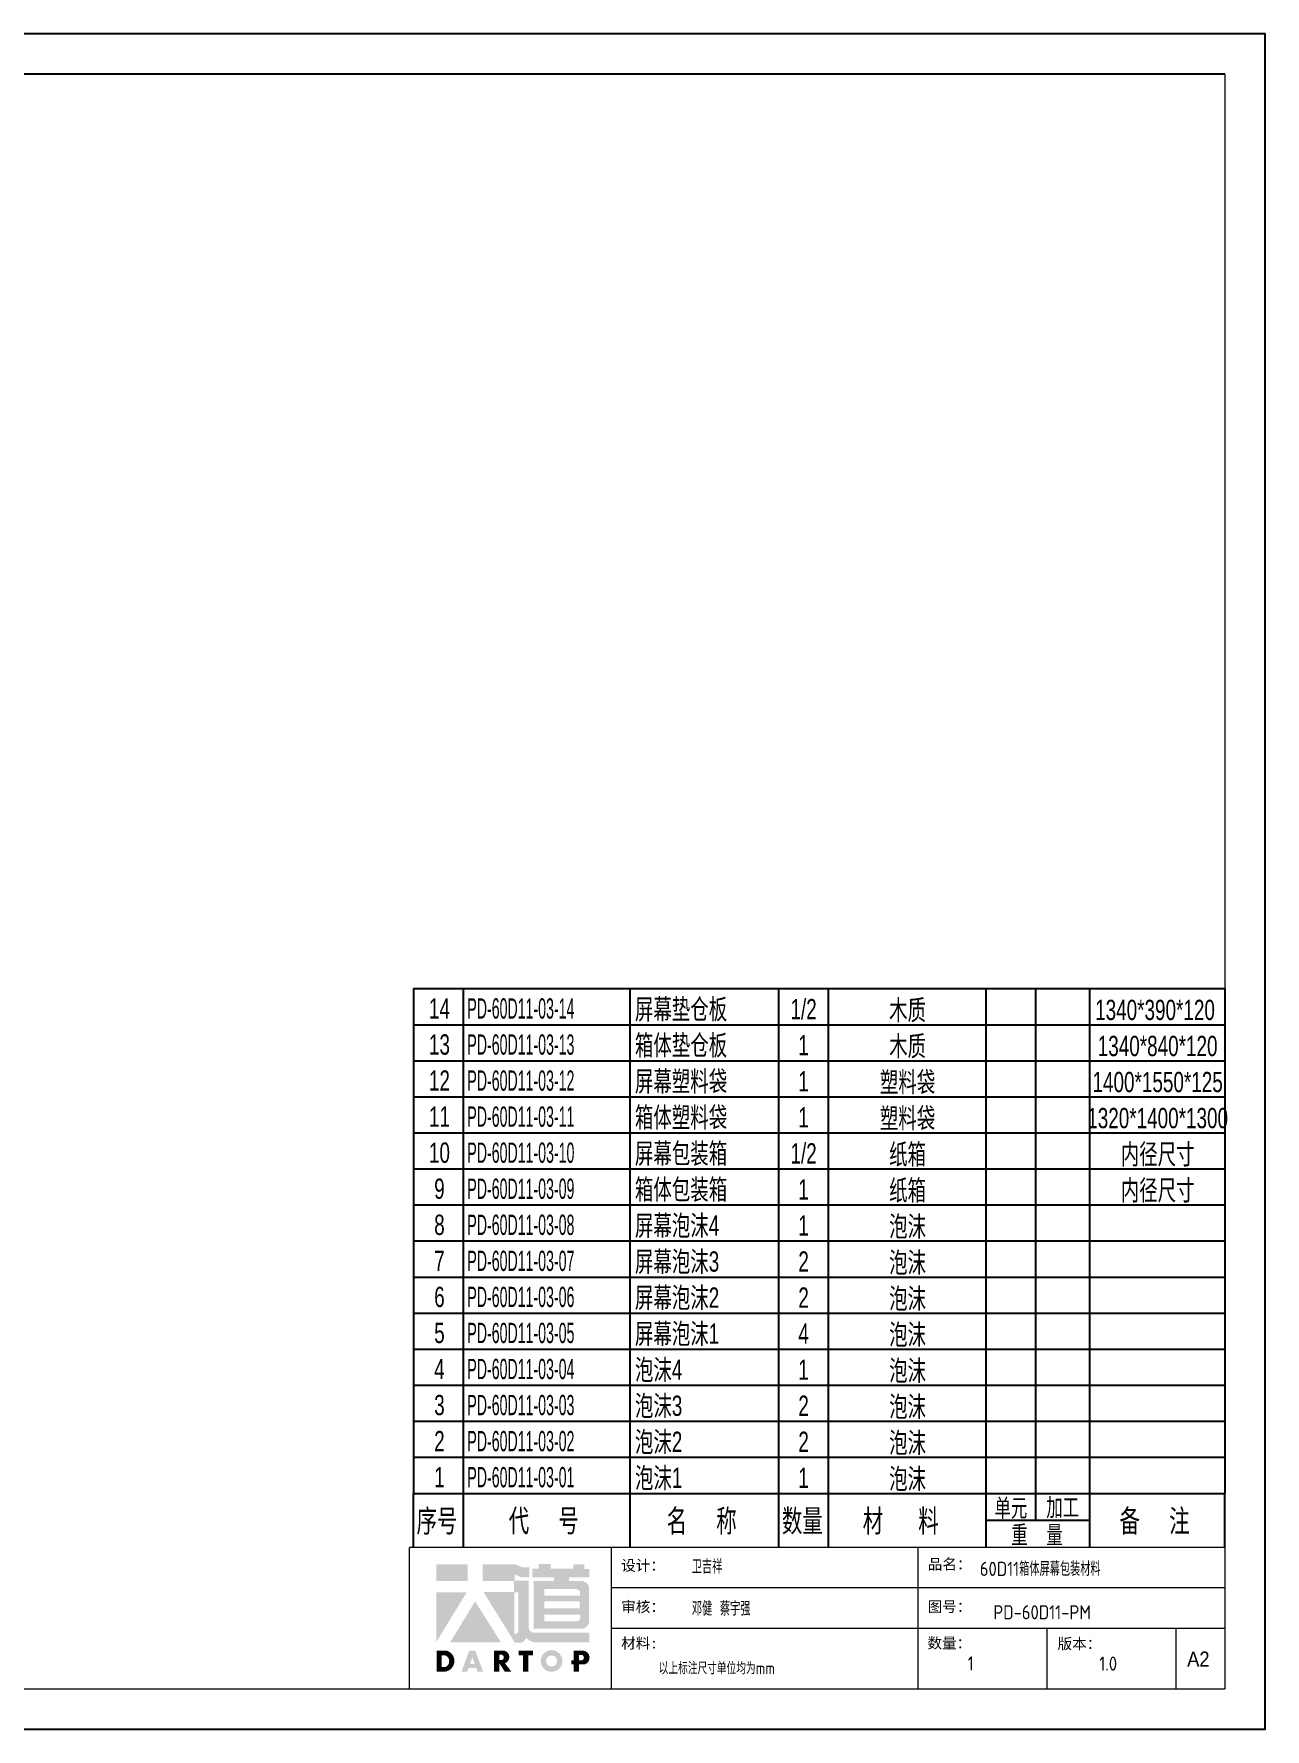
# Model space of a CAD drawing. Header units: millimetres. Extents: x -30327 to 34858, y 4015 to 75103.
# Drawn here: x -856 to 2423, y 16051 to 20567 of the extents above; entities that cross this region are included whole.
import ezdxf
from ezdxf.enums import TextEntityAlignment as Align

# ---------------------------------------------------------------- set-up
doc = ezdxf.new("R2010")
doc.units = ezdxf.units.MM
for name, color, linetype in [('1轮廓实线层', 7, 'Continuous'), ('2细线层', 4, 'Continuous'), ('6文字层', 3, 'Continuous'), ('print', 30, 'Continuous'), ('图框层', 7, 'Continuous')]:
    doc.layers.add(name, color=color, linetype=linetype)
doc.layers.add('A-TITLEBLOCK', color=7, linetype='Continuous', lineweight=18)
doc.styles.add('GB', font='GBENOR.SHX', dxfattribs={"bigfont": 'gbcbig.shx'})
doc.styles.add('PC_TEXTSTYLE', font='arial.ttf', dxfattribs={"width": 0.8})
doc.styles.add('SLDTEXTSTYLE0', font='simfang.ttf', dxfattribs={"bigfont": 'bigfont'})
doc.styles.add('SLDTEXTSTYLE1', font='Gothic.ttf', dxfattribs={"width": 0.913})

# ---------------------------------------------------------------- blocks, each defined once
blk = doc.blocks.new('PC_MXB_BLOCK')
at = {"layer": '1轮廓实线层'}
for p, q in [((-180, 8), (-180, 0)), ((0, 8), (0, 0))]:
    blk.add_line(p, q, dxfattribs=at)
at = {"layer": '2细线层'}
for p, q in [((-180, 8), (0, 8)), ((-169, 8), (-169, 0)), ((-132, 8), (-132, 0)), ((-99, 8), (-99, 0)), ((-88, 8), (-88, 0)), ((-53, 8), (-53, 0)), ((-42, 8), (-42, 0)), ((-30, 8), (-30, 0)), ((-180, 0), (0, 0))]:
    blk.add_line(p, q, dxfattribs=at)
at = {"layer": '6文字层', "style": 'PC_TEXTSTYLE'}
for tag, width, p, p2 in [('序号', 0.769182, (-178.38, 1.35), (-170.09, 1.35)), ('代号', 3.14773, (-168.05, 1.35), (-134.11, 1.35)), ('名称', 2.802424, (-130.87, 1.2), (-100.28, 1.2)), ('数量', 0.817449, (-97.88, 1.2), (-89, 1.2)), ('材料', 2.943328, (-86.43, 1.01), (-54.3, 1.01)), ('单重', 0.854038, (-52.21, 0.89), (-43, 0.89)), ('总重', 0.958888, (-41.2, 1.27), (-30.86, 1.27)), ('备注', 2.494074, (-28.61, 1.02), (-1.16, 1.02))]:
    blk.add_attdef(tag, text='', height=4.5, dxfattribs=dict(at, width=width)).set_placement(p, p2, align=Align.FIT)
blk = doc.blocks.new('PC_MXBTITLERECORD')
at = {"layer": '1轮廓实线层'}
for p, q in [((-180, 0), (-180, 12)), ((0, 0), (0, 12))]:
    blk.add_line(p, q, dxfattribs=at)
at = {"layer": '2细线层'}
for p, q in [((-169, 12), (-169, 0)), ((-132, 12), (-132, 0)), ((-99, 12), (-99, 0)), ((-88, 12), (-88, 0)), ((-53, 12), (-53, 0)), ((-42, 12), (-42, 6)), ((-30, 12), (-30, 0)), ((-30, 6), (-53, 6))]:
    blk.add_line(p, q, dxfattribs=at)
at = {"style": 'PC_TEXTSTYLE', "flags": 1}
blk.add_attdef('Fo oFShowMe', (-53, 6), '', height=0.00000005, dxfattribs=at)
at = {"layer": '6文字层', "style": 'PC_TEXTSTYLE', "width": 0.667}
for s, height, p in [('单元', 4, (-47.45, 8.84)), ('加工', 4, (-35.96, 8.94)), ('序号', 5, (-174.77, 6)), ('代     号', 5, (-151.09, 6)), ('名     称', 5, (-116.06, 6)), ('数量', 5, (-93.71, 6)), ('材      料', 5, (-71.89, 6)), ('备     注', 5, (-15.57, 6)), ('重    量', 4, (-41.65, 2.94))]:
    blk.add_text(s, height=height, dxfattribs=at).set_placement(p, align=Align.MIDDLE)
blk = doc.blocks.new('Dartop Logo')
at = {"true_color": 0xc40018}
h = blk.add_hatch(color=12, dxfattribs=at)
h.set_gradient(color1=(196, 0, 24), color2=(196, 0, 24), tint=1)
h.paths.add_polyline_path([(30.39, -3.87), (33.08, -5.04), (35.99, -5.04), (35.99, -1.19), (33.59, -1.19), (30.46, 0.05), (17.94, 0.05), (17.94, -6.46), (30.12, -6.46), (30.12, -6.59), (30.12, -10.75), (18.31, -10.75), (30.46, -30.31), (32.87, -30.31, 0.279375), (34.63, -28.6), (34.63, -28.51), (34.84, -28.51, 0.143145), (38.15, -30.2), (59.27, -30.2), (59.27, -26.49), (38.06, -26.49, -0.414214), (35.75, -24.18), (35.75, -6.26), (30.39, -6.26)])
h.paths.add_polyline_path([(30.25, -10.84), (31.8, -10.84), (31.8, -26.02, -0.088936), (30.9, -26.94), (30.24, -26.94)], flags=16)
h = blk.add_hatch(color=12, dxfattribs=at)
h.set_gradient(color1=(196, 0, 24), color2=(196, 0, 24), tint=1)
h.paths.add_polyline_path([(59.24, -1.73), (57.36, -1.73), (57.36, 0.06), (53.06, 0.06), (53.06, -1.64), (44.29, -1.64), (44.29, 0.15), (39.7, 0.15), (39.7, -1.67), (37.16, -1.67), (37.16, -4.97), (45.54, -4.97), (45.54, -6.42), (37.73, -6.42), (37.73, -24.88), (56.26, -24.88, 0.414214), (59.15, -21.99), (59.15, -9.35, 0.414214), (56.26, -6.46), (51.36, -6.46), (51.36, -5.03), (59.24, -5.03)])
h.paths.add_polyline_path([(54.21, -9.59, -0.414214), (55.66, -11.04), (55.66, -12.1), (41.79, -12.1), (41.79, -9.59)], flags=16)
h.paths.add_polyline_path([(55.57, -14.33), (55.57, -17.01), (41.88, -17.01), (41.88, -14.33)], flags=16)
h.paths.add_polyline_path([(55.75, -19.43), (55.75, -20.57, -0.414214), (54.3, -22.02), (41.88, -22.02), (41.88, -19.43)], flags=16)
h = blk.add_hatch(color=12, dxfattribs=at)
h.set_gradient(color1=(196, 0, 24), color2=(196, 0, 24), tint=1)
h.paths.add_polyline_path([(12.18, 0), (0, 0), (0, -6.37), (12.18, -6.37)])
h = blk.add_hatch(color=12, dxfattribs=at)
h.set_gradient(color1=(196, 0, 24), color2=(196, 0, 24), tint=1)
h.paths.add_polyline_path([(11.79, -10.83), (0.03, -10.83), (0.03, -30.03)])
h = blk.add_hatch(color=12, dxfattribs=at)
h.set_gradient(color1=(196, 0, 24), color2=(196, 0, 24), tint=1)
h.paths.add_polyline_path([(15.05, -14.31), (5.44, -30.15), (25.01, -30.15)])
at = {"true_color": 0x646464}
h = blk.add_hatch(color=251, dxfattribs=at)
h.set_gradient(color1=(100, 100, 100), color2=(100, 100, 100), tint=1)
h.paths.add_polyline_path([(4.15, -33.43), (0.11, -33.43), (0.11, -41.5), (3.51, -41.5, 0.793016)])
h.paths.add_polyline_path([(3.57, -39.73), (2.16, -39.73), (2.16, -35.19), (3.42, -35.19, -0.671361)], flags=16)
h = blk.add_hatch(color=251, dxfattribs=at)
h.set_gradient(color1=(100, 100, 100), color2=(100, 100, 100), tint=1)
h.paths.add_polyline_path([(15.08, -33.36), (12.78, -33.36), (9.82, -41.51), (12, -41.51), (12.51, -40.06), (15.46, -40.06), (15.99, -41.52), (18.19, -41.52)])
h.paths.add_polyline_path([(14.9, -38.51), (13.07, -38.51), (13.97, -35.95)], flags=16)
h = blk.add_hatch(color=251, dxfattribs=at)
h.set_gradient(color1=(100, 100, 100), color2=(100, 100, 100), tint=1)
h.paths.add_polyline_path([(26.27, -33.36), (22.3, -33.36), (22.3, -41.51), (24.4, -41.51), (24.4, -38.28), (26.55, -41.54), (29.09, -41.54), (26.61, -38.3, 0.744055)])
h.paths.add_polyline_path([(24.38, -37.08), (24.38, -34.94), (25.32, -34.94, -0.796809), (25.3, -37.08)], flags=16)
h = blk.add_hatch(color=251, dxfattribs=at)
h.set_gradient(color1=(100, 100, 100), color2=(100, 100, 100), tint=1)
h.paths.add_polyline_path([(37.44, -33.4), (31.88, -33.4), (31.88, -35.16), (33.61, -35.16), (33.61, -41.52), (35.69, -41.52), (35.69, -35.16), (37.44, -35.16)])
h = blk.add_hatch(color=251, dxfattribs=at)
h.set_gradient(color1=(100, 100, 100), color2=(100, 100, 100), tint=1)
h.paths.add_polyline_path([(40.46, -37.41, 1), (48.83, -37.41, 1)])
h.paths.add_polyline_path([(46.8, -37.41, -1), (42.5, -37.41, -1)], flags=16)
h = blk.add_hatch(color=251, dxfattribs=at)
h.set_gradient(color1=(100, 100, 100), color2=(100, 100, 100), tint=1)
h.paths.add_polyline_path([(56.85, -33.38), (56.73, -33.38), (53.19, -33.38), (53.19, -37.19), (52.26, -37.19), (52.26, -38.73), (53.18, -38.73), (53.18, -41.5), (55.24, -41.5), (55.24, -38.72), (57.51, -38.72, 0.812304)])
h.paths.add_polyline_path([(55.21, -37.18), (55.21, -35.05), (56.39, -35.05, -0.778213), (56.27, -37.18)], flags=16)
blk = doc.blocks.new('DT-A2-TITLE')
for p, q in [((594, 420), (0, 420)), ((594, 0), (594, 420)), ((584, 410), (10, 410))]:
    blk.add_line(p, q)
at = {"layer": 'A-TITLEBLOCK', "color": 7}
for p, q in [((584, 410), (584, 10)), ((594, 0), (594, 297)), ((382, 10), (382, 45)), ((584, 45), (382, 45)), ((432, 45), (432, 10)), ((508, 45), (508, 10)), ((584, 35), (432, 35)), ((432, 25), (584.08, 25)), ((540, 10), (540, 25)), ((572, 10), (572, 25)), ((10, 10), (584, 10)), ((0, 0), (594, 0))]:
    blk.add_line(p, q, dxfattribs=at)
at = {"layer": 'A-TITLEBLOCK', "xscale": 0.6400000000000001, "yscale": 0.6400000000000001, "zscale": 0.6400000000000001}
blk.add_blockref('Dartop Logo', (388.65, 40.81), dxfattribs=at)
at = {"style": 'GB'}
for tag, p, height in [('#设计', (451.96, 38.52), 3.5), ('#品名', (523.32, 37.95), 3.5), ('#审核', (451.99, 28.1), 3.5), ('#图号', (526.67, 27.2), 3.5), ('#材料说明', (442.15, 13.59), 3), ('#数量', (520.33, 14.51), 3.5), ('#版本', (552.92, 14.47), 3.5)]:
    blk.add_attdef(tag, p, '', height=height, dxfattribs=at)
at = {"layer": 'A-TITLEBLOCK', "color": 7, "attachment_point": 1}
for s, insert, char_height, style in [('设计：', (434.47, 41.87), 2.646, 'SLDTEXTSTYLE0'), ('品名：', (510.43, 42.19), 2.646, 'SLDTEXTSTYLE0'), ('审核：', (434.47, 31.64), 2.646, 'SLDTEXTSTYLE0'), ('图号：', (510.4, 31.66), 2.646, 'SLDTEXTSTYLE0'), ('材料:', (434.47, 22.62), 2.646, 'SLDTEXTSTYLE0'), ('数量：', (510.35, 22.64), 2.646, 'SLDTEXTSTYLE0'), ('版本：', (542.59, 22.48), 2.646, 'SLDTEXTSTYLE0'), ('A2', (574.7, 19.21), 3.704, 'SLDTEXTSTYLE1')]:
    blk.add_mtext(s, dxfattribs=dict(at, insert=insert, char_height=char_height, style=style))

msp = doc.modelspace()

# ---------------------------------------------------------------- linework, layer by layer
at = {"layer": 'print'}
msp.add_lwpolyline([(-3963.3378, 16051.2135), (2423.3502, 16051.2135), (2423.3502, 20567.0535), (-3963.3378, 20567.0535)], close=True, dxfattribs=at)
msp.add_lwpolyline([(-3963.3378, 16051.2135), (2423.3502, 16051.2135), (2423.3502, 20567.0535), (-3963.3378, 20567.0535)], close=True, dxfattribs=at)

# ---------------------------------------------------------------- block references
at = {"xscale": 10.752, "yscale": 10.752, "zscale": 10.752}
msp.add_blockref('DT-A2-TITLE', (-3963.3378, 16051.2135), dxfattribs=at).add_auto_attribs({'#设计': '卫吉祥', '#审核': '邓健 蔡宇强', '#材料说明': ' 以上标注尺寸单位均为mm', '#品名': '60D11箱体屏幕包装材料', '#图号': 'PD-60D11-PM', '#数量': '1', '#版本': '1.0'})
at = {"layer": '图框层'}
ref = msp.add_blockref('PC_MXB_BLOCK', (2315.8302, 17927.7452), dxfattribs=dict(at, xscale=12.00596294478851, yscale=12.00596294478851, zscale=12.00596294478851))
ref.add_attrib('材料', '木质', dxfattribs={"layer": '6文字层', "height": 54.02683, "style": 'PC_TEXTSTYLE', "width": 0.667}).set_placement((1470.9868, 17939.8754), align=Align.CENTER)
ref.add_attrib('代号', 'PD-60D11-03-14', (298.2665, 17943.9399), dxfattribs={"layer": '6文字层', "height": 54.026833, "style": 'PC_TEXTSTYLE', "width": 0.5})
ref.add_attrib('序号', '14', dxfattribs={"layer": '6文字层', "height": 54.02683, "style": 'PC_TEXTSTYLE', "width": 0.667}).set_placement((223.9713, 17943.9399), align=Align.CENTER)
ref.add_attrib('名称', '屏幕垫仓板', (744.6495, 17942.0981), dxfattribs={"layer": '6文字层', "height": 54.02683, "style": 'PC_TEXTSTYLE', "width": 0.667})
ref.add_attrib('数量', '1/2', dxfattribs={"layer": '6文字层', "height": 54.02683, "style": 'PC_TEXTSTYLE', "width": 0.667}).set_placement((1193.9938, 17942.0981), align=Align.CENTER)
ref.add_attrib('备注', '1340*390*120 ', dxfattribs={"layer": '6文字层', "height": 54.026833, "style": 'PC_TEXTSTYLE', "width": 0.667}).set_placement((2137.1179, 17940.0472), align=Align.CENTER)
ref = msp.add_blockref('PC_MXB_BLOCK', (2315.8302, 17831.6975), dxfattribs=dict(at, xscale=12.00596294478851, yscale=12.00596294478851, zscale=12.00596294478851))
ref.add_attrib('材料', '木质', dxfattribs={"layer": '6文字层', "height": 54.02683, "style": 'PC_TEXTSTYLE', "width": 0.667}).set_placement((1470.9868, 17843.8277), align=Align.CENTER)
ref.add_attrib('代号', 'PD-60D11-03-13', (298.2665, 17847.8922), dxfattribs={"layer": '6文字层', "height": 54.026833, "style": 'PC_TEXTSTYLE', "width": 0.5})
ref.add_attrib('序号', '13', dxfattribs={"layer": '6文字层', "height": 54.02683, "style": 'PC_TEXTSTYLE', "width": 0.667}).set_placement((223.9713, 17847.8922), align=Align.CENTER)
ref.add_attrib('名称', '箱体垫仓板', (744.6495, 17846.0504), dxfattribs={"layer": '6文字层', "height": 54.02683, "style": 'PC_TEXTSTYLE', "width": 0.667})
ref.add_attrib('数量', '1', dxfattribs={"layer": '6文字层', "height": 54.0268, "style": 'PC_TEXTSTYLE', "width": 0.667}).set_placement((1193.9938, 17846.0504), align=Align.CENTER)
ref.add_attrib('备注', '1340*840*120', dxfattribs={"layer": '6文字层', "height": 54.026833, "style": 'PC_TEXTSTYLE', "width": 0.667}).set_placement((2137.1179, 17843.9995), align=Align.CENTER)
ref = msp.add_blockref('PC_MXB_BLOCK', (2315.8302, 17735.6498), dxfattribs=dict(at, xscale=12.00596294478851, yscale=12.00596294478851, zscale=12.00596294478851))
ref.add_attrib('材料', '塑料袋', dxfattribs={"layer": '6文字层', "height": 54.02683, "style": 'PC_TEXTSTYLE', "width": 0.667}).set_placement((1470.9868, 17747.7799), align=Align.CENTER)
ref.add_attrib('代号', 'PD-60D11-03-12', (298.2665, 17751.8445), dxfattribs={"layer": '6文字层', "height": 54.026833, "style": 'PC_TEXTSTYLE', "width": 0.5})
ref.add_attrib('序号', '12', dxfattribs={"layer": '6文字层', "height": 54.02683, "style": 'PC_TEXTSTYLE', "width": 0.667}).set_placement((223.9713, 17751.8445), align=Align.CENTER)
ref.add_attrib('名称', '屏幕塑料袋', (744.6495, 17750.0027), dxfattribs={"layer": '6文字层', "height": 54.02683, "style": 'PC_TEXTSTYLE', "width": 0.667})
ref.add_attrib('数量', '1', dxfattribs={"layer": '6文字层', "height": 54.0268, "style": 'PC_TEXTSTYLE', "width": 0.667}).set_placement((1193.9938, 17750.0027), align=Align.CENTER)
ref.add_attrib('备注', '1400*1550*125', dxfattribs={"layer": '6文字层', "height": 54.026833, "style": 'PC_TEXTSTYLE', "width": 0.667}).set_placement((2137.1179, 17747.9518), align=Align.CENTER)
ref = msp.add_blockref('PC_MXB_BLOCK', (2315.8302, 17639.6021), dxfattribs=dict(at, xscale=12.00596294478851, yscale=12.00596294478851, zscale=12.00596294478851))
ref.add_attrib('材料', '塑料袋', dxfattribs={"layer": '6文字层', "height": 54.02683, "style": 'PC_TEXTSTYLE', "width": 0.667}).set_placement((1470.9868, 17651.7322), align=Align.CENTER)
ref.add_attrib('代号', 'PD-60D11-03-11', (298.2665, 17655.7968), dxfattribs={"layer": '6文字层', "height": 54.026833, "style": 'PC_TEXTSTYLE', "width": 0.5})
ref.add_attrib('序号', '11', dxfattribs={"layer": '6文字层', "height": 54.02683, "style": 'PC_TEXTSTYLE', "width": 0.667}).set_placement((223.9713, 17655.7968), align=Align.CENTER)
ref.add_attrib('名称', '箱体塑料袋', (744.6495, 17653.955), dxfattribs={"layer": '6文字层', "height": 54.02683, "style": 'PC_TEXTSTYLE', "width": 0.667})
ref.add_attrib('数量', '1', dxfattribs={"layer": '6文字层', "height": 54.0268, "style": 'PC_TEXTSTYLE', "width": 0.667}).set_placement((1193.9938, 17653.955), align=Align.CENTER)
ref.add_attrib('备注', '1320*1400*1300', dxfattribs={"layer": '6文字层', "height": 54.026833, "style": 'PC_TEXTSTYLE', "width": 0.667}).set_placement((2137.1179, 17651.9041), align=Align.CENTER)
ref = msp.add_blockref('PC_MXB_BLOCK', (2315.8302, 17543.5544), dxfattribs=dict(at, xscale=12.00596294478851, yscale=12.00596294478851, zscale=12.00596294478851))
ref.add_attrib('材料', '纸箱', dxfattribs={"layer": '6文字层', "height": 54.02683, "style": 'PC_TEXTSTYLE', "width": 0.667}).set_placement((1470.9868, 17555.6845), align=Align.CENTER)
ref.add_attrib('代号', 'PD-60D11-03-10', (298.2665, 17559.7491), dxfattribs={"layer": '6文字层', "height": 54.026833, "style": 'PC_TEXTSTYLE', "width": 0.5})
ref.add_attrib('序号', '10', dxfattribs={"layer": '6文字层', "height": 54.02683, "style": 'PC_TEXTSTYLE', "width": 0.667}).set_placement((223.9713, 17559.7491), align=Align.CENTER)
ref.add_attrib('名称', '屏幕包装箱', (744.6495, 17557.9073), dxfattribs={"layer": '6文字层', "height": 54.02683, "style": 'PC_TEXTSTYLE', "width": 0.667})
ref.add_attrib('数量', '1/2', dxfattribs={"layer": '6文字层', "height": 54.02683, "style": 'PC_TEXTSTYLE', "width": 0.667}).set_placement((1193.9938, 17557.9073), align=Align.CENTER)
ref.add_attrib('备注', '内径尺寸', dxfattribs={"layer": '6文字层', "height": 54.02683, "style": 'PC_TEXTSTYLE', "width": 0.667}).set_placement((2137.1179, 17555.8564), align=Align.CENTER)
ref = msp.add_blockref('PC_MXB_BLOCK', (2315.8302, 17447.5067), dxfattribs=dict(at, xscale=12.00596294478851, yscale=12.00596294478851, zscale=12.00596294478851))
ref.add_attrib('材料', '纸箱', dxfattribs={"layer": '6文字层', "height": 54.02683, "style": 'PC_TEXTSTYLE', "width": 0.667}).set_placement((1470.9868, 17459.6368), align=Align.CENTER)
ref.add_attrib('代号', 'PD-60D11-03-09', (298.2665, 17463.7014), dxfattribs={"layer": '6文字层', "height": 54.026833, "style": 'PC_TEXTSTYLE', "width": 0.5})
ref.add_attrib('序号', '9', dxfattribs={"layer": '6文字层', "height": 54.0268, "style": 'PC_TEXTSTYLE', "width": 0.667}).set_placement((223.9713, 17463.7014), align=Align.CENTER)
ref.add_attrib('名称', '箱体包装箱', (744.6495, 17461.8596), dxfattribs={"layer": '6文字层', "height": 54.02683, "style": 'PC_TEXTSTYLE', "width": 0.667})
ref.add_attrib('数量', '1', dxfattribs={"layer": '6文字层', "height": 54.0268, "style": 'PC_TEXTSTYLE', "width": 0.667}).set_placement((1193.9938, 17461.8596), align=Align.CENTER)
ref.add_attrib('备注', '内径尺寸', dxfattribs={"layer": '6文字层', "height": 54.02683, "style": 'PC_TEXTSTYLE', "width": 0.667}).set_placement((2137.1179, 17459.8087), align=Align.CENTER)
ref = msp.add_blockref('PC_MXB_BLOCK', (2315.8302, 17351.459), dxfattribs=dict(at, xscale=12.00596294478851, yscale=12.00596294478851, zscale=12.00596294478851))
ref.add_attrib('材料', '泡沫', dxfattribs={"layer": '6文字层', "height": 54.02683, "style": 'PC_TEXTSTYLE', "width": 0.667}).set_placement((1470.9868, 17363.5891), align=Align.CENTER)
ref.add_attrib('代号', 'PD-60D11-03-08', (298.2665, 17367.6537), dxfattribs={"layer": '6文字层', "height": 54.026833, "style": 'PC_TEXTSTYLE', "width": 0.5})
ref.add_attrib('序号', '8', dxfattribs={"layer": '6文字层', "height": 54.0268, "style": 'PC_TEXTSTYLE', "width": 0.667}).set_placement((223.9713, 17367.6537), align=Align.CENTER)
ref.add_attrib('名称', '屏幕泡沫4', (744.6495, 17365.8118), dxfattribs={"layer": '6文字层', "height": 54.02683, "style": 'PC_TEXTSTYLE', "width": 0.667})
ref.add_attrib('数量', '1', dxfattribs={"layer": '6文字层', "height": 54.0268, "style": 'PC_TEXTSTYLE', "width": 0.667}).set_placement((1193.9938, 17365.8118), align=Align.CENTER)
ref = msp.add_blockref('PC_MXB_BLOCK', (2315.8302, 17255.4113), dxfattribs=dict(at, xscale=12.00596294478851, yscale=12.00596294478851, zscale=12.00596294478851))
ref.add_attrib('材料', '泡沫', dxfattribs={"layer": '6文字层', "height": 54.02683, "style": 'PC_TEXTSTYLE', "width": 0.667}).set_placement((1470.9868, 17267.5414), align=Align.CENTER)
ref.add_attrib('代号', 'PD-60D11-03-07', (298.2665, 17271.606), dxfattribs={"layer": '6文字层', "height": 54.026833, "style": 'PC_TEXTSTYLE', "width": 0.5})
ref.add_attrib('序号', '7', dxfattribs={"layer": '6文字层', "height": 54.0268, "style": 'PC_TEXTSTYLE', "width": 0.667}).set_placement((223.9713, 17271.606), align=Align.CENTER)
ref.add_attrib('名称', '屏幕泡沫3', (744.6495, 17269.7641), dxfattribs={"layer": '6文字层', "height": 54.02683, "style": 'PC_TEXTSTYLE', "width": 0.667})
ref.add_attrib('数量', '2', dxfattribs={"layer": '6文字层', "height": 54.0268, "style": 'PC_TEXTSTYLE', "width": 0.667}).set_placement((1193.9938, 17269.7641), align=Align.CENTER)
ref = msp.add_blockref('PC_MXB_BLOCK', (2315.8302, 17159.3636), dxfattribs=dict(at, xscale=12.00596294478851, yscale=12.00596294478851, zscale=12.00596294478851))
ref.add_attrib('材料', '泡沫', dxfattribs={"layer": '6文字层', "height": 54.02683, "style": 'PC_TEXTSTYLE', "width": 0.667}).set_placement((1470.9868, 17171.4937), align=Align.CENTER)
ref.add_attrib('代号', 'PD-60D11-03-06', (298.2665, 17175.5583), dxfattribs={"layer": '6文字层', "height": 54.026833, "style": 'PC_TEXTSTYLE', "width": 0.5})
ref.add_attrib('序号', '6', dxfattribs={"layer": '6文字层', "height": 54.0268, "style": 'PC_TEXTSTYLE', "width": 0.667}).set_placement((223.9713, 17175.5583), align=Align.CENTER)
ref.add_attrib('名称', '屏幕泡沫2', (744.6495, 17173.7164), dxfattribs={"layer": '6文字层', "height": 54.02683, "style": 'PC_TEXTSTYLE', "width": 0.667})
ref.add_attrib('数量', '2', dxfattribs={"layer": '6文字层', "height": 54.0268, "style": 'PC_TEXTSTYLE', "width": 0.667}).set_placement((1193.9938, 17173.7164), align=Align.CENTER)
ref = msp.add_blockref('PC_MXB_BLOCK', (2315.8302, 17063.3159), dxfattribs=dict(at, xscale=12.00596294478851, yscale=12.00596294478851, zscale=12.00596294478851))
ref.add_attrib('材料', '泡沫', dxfattribs={"layer": '6文字层', "height": 54.02683, "style": 'PC_TEXTSTYLE', "width": 0.667}).set_placement((1470.9868, 17075.446), align=Align.CENTER)
ref.add_attrib('代号', 'PD-60D11-03-05', (298.2665, 17079.5106), dxfattribs={"layer": '6文字层', "height": 54.026833, "style": 'PC_TEXTSTYLE', "width": 0.5})
ref.add_attrib('序号', '5', dxfattribs={"layer": '6文字层', "height": 54.0268, "style": 'PC_TEXTSTYLE', "width": 0.667}).set_placement((223.9713, 17079.5106), align=Align.CENTER)
ref.add_attrib('名称', '屏幕泡沫1', (744.6495, 17077.6687), dxfattribs={"layer": '6文字层', "height": 54.02683, "style": 'PC_TEXTSTYLE', "width": 0.667})
ref.add_attrib('数量', '4', dxfattribs={"layer": '6文字层', "height": 54.0268, "style": 'PC_TEXTSTYLE', "width": 0.667}).set_placement((1193.9938, 17077.6687), align=Align.CENTER)
ref = msp.add_blockref('PC_MXB_BLOCK', (2315.8302, 16967.2682), dxfattribs=dict(at, xscale=12.00596294478851, yscale=12.00596294478851, zscale=12.00596294478851))
ref.add_attrib('材料', '泡沫', dxfattribs={"layer": '6文字层', "height": 54.02683, "style": 'PC_TEXTSTYLE', "width": 0.667}).set_placement((1470.9868, 16979.3983), align=Align.CENTER)
ref.add_attrib('代号', 'PD-60D11-03-04', (298.2665, 16983.4629), dxfattribs={"layer": '6文字层', "height": 54.026833, "style": 'PC_TEXTSTYLE', "width": 0.5})
ref.add_attrib('序号', '4', dxfattribs={"layer": '6文字层', "height": 54.0268, "style": 'PC_TEXTSTYLE', "width": 0.667}).set_placement((223.9713, 16983.4629), align=Align.CENTER)
ref.add_attrib('名称', '泡沫4', (744.6495, 16981.621), dxfattribs={"layer": '6文字层', "height": 54.02683, "style": 'PC_TEXTSTYLE', "width": 0.667})
ref.add_attrib('数量', '1', dxfattribs={"layer": '6文字层', "height": 54.0268, "style": 'PC_TEXTSTYLE', "width": 0.667}).set_placement((1193.9938, 16981.621), align=Align.CENTER)
ref = msp.add_blockref('PC_MXB_BLOCK', (2315.8302, 16871.2205), dxfattribs=dict(at, xscale=12.00596294478851, yscale=12.00596294478851, zscale=12.00596294478851))
ref.add_attrib('材料', '泡沫', dxfattribs={"layer": '6文字层', "height": 54.02683, "style": 'PC_TEXTSTYLE', "width": 0.667}).set_placement((1470.9868, 16883.3506), align=Align.CENTER)
ref.add_attrib('代号', 'PD-60D11-03-03', (298.2665, 16887.4152), dxfattribs={"layer": '6文字层', "height": 54.026833, "style": 'PC_TEXTSTYLE', "width": 0.5})
ref.add_attrib('序号', '3', dxfattribs={"layer": '6文字层', "height": 54.0268, "style": 'PC_TEXTSTYLE', "width": 0.667}).set_placement((223.9713, 16887.4152), align=Align.CENTER)
ref.add_attrib('名称', '泡沫3', (744.6495, 16885.5733), dxfattribs={"layer": '6文字层', "height": 54.02683, "style": 'PC_TEXTSTYLE', "width": 0.667})
ref.add_attrib('数量', '2', dxfattribs={"layer": '6文字层', "height": 54.0268, "style": 'PC_TEXTSTYLE', "width": 0.667}).set_placement((1193.9938, 16885.5733), align=Align.CENTER)
ref = msp.add_blockref('PC_MXB_BLOCK', (2315.8302, 16775.1728), dxfattribs=dict(at, xscale=12.00596294478851, yscale=12.00596294478851, zscale=12.00596294478851))
ref.add_attrib('材料', '泡沫', dxfattribs={"layer": '6文字层', "height": 54.02683, "style": 'PC_TEXTSTYLE', "width": 0.667}).set_placement((1470.9868, 16787.3029), align=Align.CENTER)
ref.add_attrib('代号', 'PD-60D11-03-02', (298.2665, 16791.3675), dxfattribs={"layer": '6文字层', "height": 54.026833, "style": 'PC_TEXTSTYLE', "width": 0.5})
ref.add_attrib('序号', '2', dxfattribs={"layer": '6文字层', "height": 54.0268, "style": 'PC_TEXTSTYLE', "width": 0.667}).set_placement((223.9713, 16791.3675), align=Align.CENTER)
ref.add_attrib('名称', '泡沫2', (744.6495, 16789.5256), dxfattribs={"layer": '6文字层', "height": 54.02683, "style": 'PC_TEXTSTYLE', "width": 0.667})
ref.add_attrib('数量', '2', dxfattribs={"layer": '6文字层', "height": 54.0268, "style": 'PC_TEXTSTYLE', "width": 0.667}).set_placement((1193.9938, 16789.5256), align=Align.CENTER)
ref = msp.add_blockref('PC_MXB_BLOCK', (2315.8302, 16679.1251), dxfattribs=dict(at, xscale=12.00596294478851, yscale=12.00596294478851, zscale=12.00596294478851))
ref.add_attrib('材料', '泡沫', dxfattribs={"layer": '6文字层', "height": 54.02683, "style": 'PC_TEXTSTYLE', "width": 0.667}).set_placement((1470.9868, 16691.2552), align=Align.CENTER)
ref.add_attrib('代号', 'PD-60D11-03-01', (298.2665, 16695.3198), dxfattribs={"layer": '6文字层', "height": 54.026833, "style": 'PC_TEXTSTYLE', "width": 0.5})
ref.add_attrib('序号', '1', dxfattribs={"layer": '6文字层', "height": 54.0268, "style": 'PC_TEXTSTYLE', "width": 0.667}).set_placement((223.9713, 16695.3198), align=Align.CENTER)
ref.add_attrib('名称', '泡沫1', (744.6495, 16693.4779), dxfattribs={"layer": '6文字层', "height": 54.02683, "style": 'PC_TEXTSTYLE', "width": 0.667})
ref.add_attrib('数量', '1', dxfattribs={"layer": '6文字层', "height": 54.0268, "style": 'PC_TEXTSTYLE', "width": 0.667}).set_placement((1193.9938, 16693.4779), align=Align.CENTER)
at = {"layer": '图框层', "xscale": 12.00596294478851, "yscale": 12.00596294478851, "zscale": 12.00596294478851}
msp.add_blockref('PC_MXBTITLERECORD', (2315.8302, 16535.0535), dxfattribs=at)

doc.saveas('drawing.dxf')
